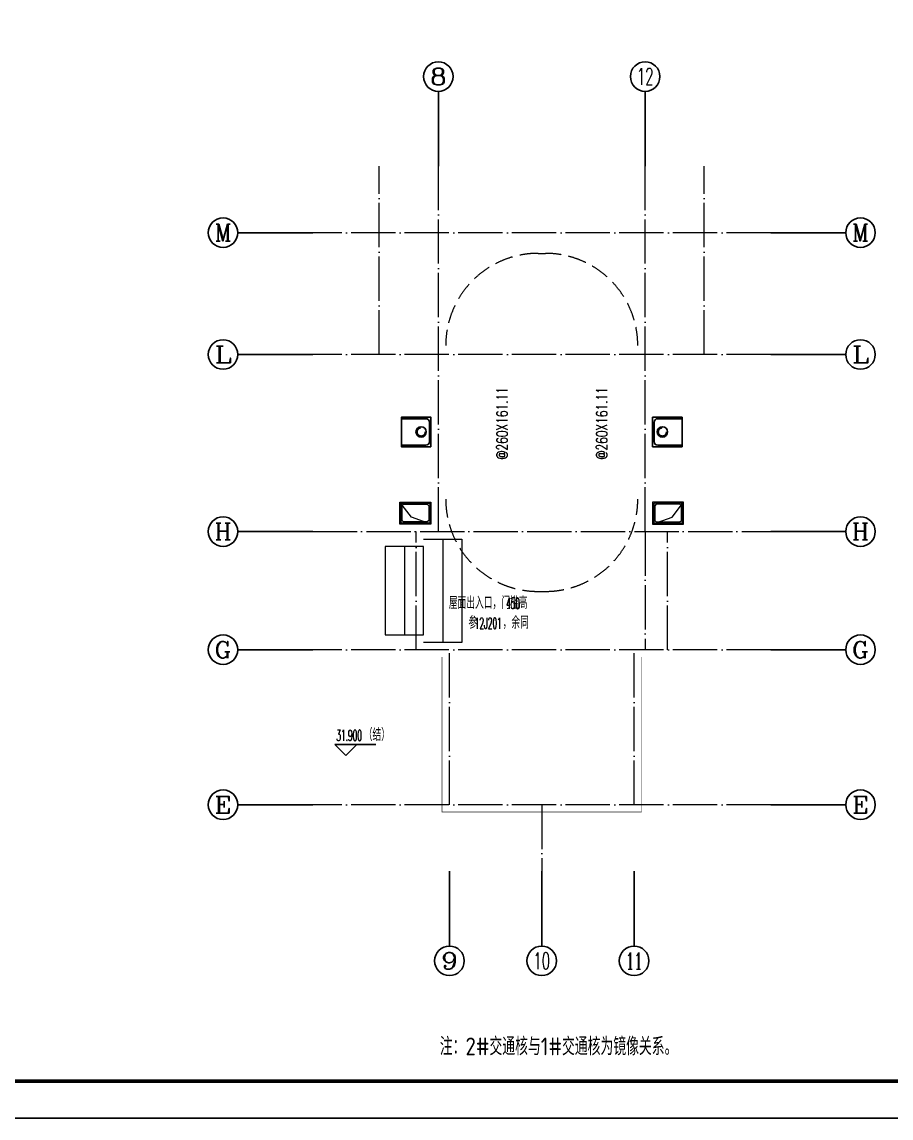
# Model space of a CAD drawing. Extents: x -518115 to 1124316, y -209821 to 1628073.
# Drawn here: x 968090 to 979856, y -4910 to 9940 of the extents above; entities that cross this region are included whole.
import ezdxf
from ezdxf.enums import TextEntityAlignment as Align

# ---------------------------------------------------------------- set-up
doc = ezdxf.new("R2010")
doc.units = 0
doc.header["$LTSCALE"] = 1000
doc.header["$MEASUREMENT"] = 0
doc.linetypes.add('DASH', pattern=[0.35, 0.25, -0.1])
doc.linetypes.add('DOTE', pattern=[2.42, 2, -0.2, 0.02, -0.2])
for name, color, linetype in [('$RECOVER_210609100354-0', 7, 'Continuous'), ('AXIS', 3, 'Continuous'), ('AXIS_TEXT', 4, 'Continuous'), ('DIM_ELEV', 3, 'Continuous'), ('PUB_TEXT', 4, 'Continuous'), ('VPIPE-雨水', 4, 'DASH'), ('图框', 140, 'Continuous'), ('管', 193, 'Continuous')]:
    doc.layers.add(name, color=color, linetype=linetype)
for name, color, linetype, lineweight in [('DOTE', 19, 'DOTE', 9), ('LVTRY', 1, 'Continuous', 13), ('PUB_HATCH', 8, 'Continuous', 9), ('STAIR', 2, 'Continuous', 18), ('立面-洞口示意', 152, 'Continuous', 13)]:
    doc.layers.add(name, color=color, linetype=linetype, lineweight=lineweight)
doc.layers.add('yichutu', color=7, linetype='Continuous', true_color=0xffffff, plot=False)
doc.styles.add('_TCH_AXIS', font='COMPLEX', dxfattribs={"bigfont": 'GBCBIG'})
doc.styles.add('_TCH_DIM', font='SIMPLEX.shx', dxfattribs={"width": 0.7, "bigfont": 'GBCBIG.shx'})
doc.styles.add('COMPLEX', font='COMPLEX')
doc.styles.get("Standard").update_dxf_attribs({"font": 'gbenor.shx', "bigfont": 'gbcbig.shx'})

# ---------------------------------------------------------------- blocks, each defined once
blk = doc.blocks.new('yct-841-594-84100-59399.9999999999-100-1000.0')
at = {"layer": 'yichutu', "color": 7, "true_color": 0xffffff}
blk.add_lwpolyline([(0, 0), (0, 59400), (84100, 59400), (84100, 0)], close=True, dxfattribs=at)
blk = doc.blocks.new('A$C3EB2330C')
at = {"layer": '管'}
for p, q in [((0, 380), (330, 380)), ((380, 330), (380, 70)), ((330, 20), (0, 20))]:
    blk.add_line(p, q, dxfattribs=at)
blk.add_lwpolyline([(400, 400), (400, 0), (0, 0), (0, 400)], close=True, dxfattribs=at)
for centre, start, end in [((330, 330), 0, 90), ((330, 70), 270, 360)]:
    blk.add_arc(centre, 50, start, end, dxfattribs=at)
blk.add_ellipse((267, 200), major_axis=(-49.5, -49.5), ratio=1, start_param=-0.785398, end_param=5.497787, dxfattribs=at)
blk = doc.blocks.new('A$C1BAD4CCC')
at = {"layer": 'PUB_HATCH'}
blk.add_hatch(color=256, dxfattribs=at).paths.add_polyline_path([(15, -15), (15, -285), (155, -285), (155, -270), (50, -270), (30, -250), (30, -50), (50, -30), (370, -30), (390, -50), (390, -250), (370, -270), (265, -270), (265, -285), (405, -285), (405, -15)])
at = {"layer": 'LVTRY', "color": 1}
for p, q in [((155, -270), (155, -285)), ((265, -270), (265, -285))]:
    blk.add_line(p, q, dxfattribs=at)
for points in [[(420, 0), (0, 0), (0, -300), (420, -300)], [(405, -15), (15, -15), (15, -285), (405, -285)], [(50, -270), (370, -270), (390, -250), (390, -50), (370, -30), (50, -30), (30, -50), (30, -250), (50, -270)]]:
    blk.add_lwpolyline(points, close=True, dxfattribs=at)
at = {"layer": '立面-洞口示意'}
blk.add_lwpolyline([(420, 0), (156, -94), (0, -300)], dxfattribs=at)
blk = doc.blocks.new('_AXISO')
blk.add_circle((0, 0), 0.5)
at = {"layer": 'AXIS_TEXT', "style": 'COMPLEX', "width": 1.041667}
blk.add_attdef('A', text='', height=0.56, dxfattribs=at).set_placement((-0.25, -0.28), (0.25, -0.28), align=Align.FIT)
blk = doc.blocks.new('A$C549D2611')
at = {"layer": '图框'}
blk.add_lwpolyline([(0, 0), (42050, 0), (42050, -29700), (0, -29700)], close=True, dxfattribs=at)
blk.add_lwpolyline([(0, 0), (42050, 0), (42050, -29700), (0, -29700)], close=True, dxfattribs=at)
at = {"layer": '图框', "const_width": 50}
blk.add_lwpolyline([(41550, -29200), (41550, -500), (1250, -500), (1250, -29200)], close=True, dxfattribs=at)

msp = doc.modelspace()

# ---------------------------------------------------------------- linework, layer by layer
at = {"layer": '$RECOVER_210609100354-0', "color": 30, "const_width": 8}
msp.add_lwpolyline([(973777.2, 1335), (973777.2, -765), (976477.2, -765), (976477.2, 1335)], dxfattribs=at)
at = {"layer": 'AXIS'}
for p, q in [((973727.2, 7985), (973727.2, 8999.6)), ((976527.2, 7985), (976527.2, 8999.6)), ((972027.2, 7085), (971012.6, 7085)), ((978227.2, 7085), (979241.8, 7085)), ((972027.2, 5435), (971012.6, 5435)), ((978227.2, 5435), (979241.8, 5435)), ((972027.2, 3035.3), (971012.6, 3035.3)), ((978227.2, 3035.3), (979241.8, 3035.3)), ((972027.2, 1435), (971012.6, 1435)), ((978227.2, 1435), (979241.8, 1435)), ((972027.2, -665), (971012.6, -665)), ((978227.2, -665), (979241.8, -665)), ((973877.2, -1565), (973877.2, -2579.6)), ((975126.7, -1565), (975126.7, -2579.6)), ((976377.2, -1565), (976377.2, -2579.6))]:
    msp.add_line(p, q, dxfattribs=at)
at = {"layer": 'DIM_ELEV'}
for p, q in [((972473.7, 0.1), (972323.7, 150.1)), ((972323.7, 150.1), (972881.4, 150.1)), ((972473.7, 0.1), (972623.7, 150.1))]:
    msp.add_line(p, q, dxfattribs=at)
at = {"layer": 'DOTE', "linetype": 'DOTE', "ltscale": 0.3}
for p, q in [((972927.2, 5435), (972927.2, 7985)), ((973727.2, 3035.3), (973727.2, 7985)), ((976527.2, 3035.3), (976527.2, 7985)), ((977327.2, 5435), (977327.2, 7985)), ((978227.2, 7085), (972027.2, 7085)), ((978227.2, 5435), (972027.2, 5435)), ((972027.2, 3035.3), (978227.2, 3035.3)), ((973427.2, 1435), (973427.2, 3035)), ((976527.2, 3035.3), (976527.2, 1435)), ((976827.2, 1435), (976827.2, 3035)), ((978227.2, 1435), (972027.2, 1435)), ((973877.2, -665), (973877.2, 1435)), ((976377.2, -665), (976377.2, 1435)), ((978227.2, -665), (972027.2, -665)), ((975127.2, -665), (975127.2, -1565))]:
    msp.add_line(p, q, dxfattribs=at)
at = {"layer": 'STAIR'}
msp.add_line((973527.2, 1635), (973527.2, 2835), dxfattribs=at)
at = {"layer": 'STAIR', "color": 251, "linetype": 'DASH'}
for points in [[(973827.2, 5555, -0.4142136), (975077.2, 6805), (975177.2, 6805, -0.4142136), (976427.2, 5555)], [(973827.2, 3475, 0.4142136), (975077.2, 2225), (975177.2, 2225, 0.4142136), (976427.2, 3475)]]:
    msp.add_lwpolyline(points, format="xyb", dxfattribs=at)
at = {"layer": 'STAIR'}
for points in [[(973267.2, 2835), (973007.2, 2835), (973007.2, 1635), (973267.2, 1635)], [(973527.2, 2835), (973267.2, 2835), (973267.2, 1635), (973527.2, 1635)], [(973527.2, 2935), (973787.2, 2935), (973787.2, 1535), (973527.2, 1535)], [(973787.2, 2935), (974047.2, 2935), (974047.2, 1535), (973787.2, 1535)]]:
    msp.add_lwpolyline(points, dxfattribs=at)
at = {"layer": 'VPIPE-雨水'}
for centre in [(973494.7, 4385), (976759.7, 4385)]:
    msp.add_circle(centre, 55, dxfattribs=at)

# ---------------------------------------------------------------- block references
msp.add_blockref('A$C549D2611', (947430.5, 24790.1))
at = {"xscale": -1, "rotation": 180}
msp.add_blockref('A$C1BAD4CCC', (973207.2, 3135.5), dxfattribs=at)
at = {"rotation": 180.0000011675327}
msp.add_blockref('A$C1BAD4CCC', (977047.2, 3135.5), dxfattribs=at)
at = {"layer": 'AXIS'}
ref = msp.add_blockref('_AXISO', (973727.2, 9199.6), dxfattribs=dict(at, xscale=400, yscale=400, zscale=400))
ref.add_attrib('A', '8', dxfattribs={"layer": 'AXIS_TEXT', "height": 226.3, "style": '_TCH_AXIS', "width": 1.5}).set_placement((973614, 9086.5), (973840.3, 9086.5), align=Align.FIT)
ref = msp.add_blockref('_AXISO', (976527.2, 9199.6), dxfattribs=dict(at, xscale=400, yscale=400, zscale=400))
ref.add_attrib('A', '12', dxfattribs={"layer": 'AXIS_TEXT', "height": 226.27, "style": '_TCH_AXIS', "width": 0.724138}).set_placement((976414, 9086.5), (976640.3, 9086.5), align=Align.FIT)
ref = msp.add_blockref('_AXISO', (970812.6, 7085), dxfattribs=dict(at, xscale=400, yscale=400, zscale=400))
ref.add_attrib('A', 'M', dxfattribs={"layer": 'AXIS_TEXT', "height": 226.3, "style": '_TCH_AXIS'}).set_placement((970699.4, 6971.9), (970925.7, 6971.9), align=Align.FIT)
ref = msp.add_blockref('_AXISO', (979441.8, 7085), dxfattribs=dict(at, xscale=400, yscale=400, zscale=400))
ref.add_attrib('A', 'M', dxfattribs={"layer": 'AXIS_TEXT', "height": 226.3, "style": '_TCH_AXIS'}).set_placement((979328.6, 6971.9), (979554.9, 6971.9), align=Align.FIT)
ref = msp.add_blockref('_AXISO', (970812.6, 5435), dxfattribs=dict(at, xscale=400, yscale=400, zscale=400))
ref.add_attrib('A', 'L', dxfattribs={"layer": 'AXIS_TEXT', "height": 226.3, "style": '_TCH_AXIS', "width": 1.4}).set_placement((970699.4, 5321.9), (970925.7, 5321.9), align=Align.FIT)
ref = msp.add_blockref('_AXISO', (979441.8, 5435), dxfattribs=dict(at, xscale=400, yscale=400, zscale=400))
ref.add_attrib('A', 'L', dxfattribs={"layer": 'AXIS_TEXT', "height": 226.3, "style": '_TCH_AXIS', "width": 1.4}).set_placement((979328.6, 5321.9), (979554.9, 5321.9), align=Align.FIT)
ref = msp.add_blockref('_AXISO', (970812.6, 3035.3), dxfattribs=dict(at, xscale=400, yscale=400, zscale=400))
ref.add_attrib('A', 'H', dxfattribs={"layer": 'AXIS_TEXT', "height": 226.3, "style": '_TCH_AXIS', "width": 1.05}).set_placement((970699.4, 2922.1), (970925.7, 2922.1), align=Align.FIT)
ref = msp.add_blockref('_AXISO', (979441.8, 3035.3), dxfattribs=dict(at, xscale=400, yscale=400, zscale=400))
ref.add_attrib('A', 'H', dxfattribs={"layer": 'AXIS_TEXT', "height": 226.3, "style": '_TCH_AXIS', "width": 1.05}).set_placement((979328.6, 2922.1), (979554.9, 2922.1), align=Align.FIT)
ref = msp.add_blockref('_AXISO', (970812.6, 1435), dxfattribs=dict(at, xscale=400, yscale=400, zscale=400))
ref.add_attrib('A', 'G', dxfattribs={"layer": 'AXIS_TEXT', "height": 226.3, "style": '_TCH_AXIS', "width": 1.166667}).set_placement((970699.4, 1321.9), (970925.7, 1321.9), align=Align.FIT)
ref = msp.add_blockref('_AXISO', (979441.8, 1435), dxfattribs=dict(at, xscale=400, yscale=400, zscale=400))
ref.add_attrib('A', 'G', dxfattribs={"layer": 'AXIS_TEXT', "height": 226.3, "style": '_TCH_AXIS', "width": 1.166667}).set_placement((979328.6, 1321.9), (979554.9, 1321.9), align=Align.FIT)
ref = msp.add_blockref('_AXISO', (970812.6, -665), dxfattribs=dict(at, xscale=400, yscale=400, zscale=400))
ref.add_attrib('A', 'E', dxfattribs={"layer": 'AXIS_TEXT', "height": 226.3, "style": '_TCH_AXIS', "width": 1.3125}).set_placement((970699.4, -778.1), (970925.7, -778.1), align=Align.FIT)
ref = msp.add_blockref('_AXISO', (979441.8, -665), dxfattribs=dict(at, xscale=400, yscale=400, zscale=400))
ref.add_attrib('A', 'E', dxfattribs={"layer": 'AXIS_TEXT', "height": 226.3, "style": '_TCH_AXIS', "width": 1.3125}).set_placement((979328.6, -778.1), (979554.9, -778.1), align=Align.FIT)
ref = msp.add_blockref('_AXISO', (973877.2, -2779.6), dxfattribs=dict(at, xscale=400, yscale=400, zscale=400))
ref.add_attrib('A', '9', dxfattribs={"layer": 'AXIS_TEXT', "height": 226.3, "style": '_TCH_AXIS', "width": 1.5}).set_placement((973764, -2892.8), (973990.3, -2892.8), align=Align.FIT)
ref = msp.add_blockref('_AXISO', (975126.7, -2779.6), dxfattribs=dict(at, xscale=400, yscale=400, zscale=400))
ref.add_attrib('A', '10', dxfattribs={"layer": 'AXIS_TEXT', "height": 226.27, "style": '_TCH_AXIS', "width": 0.724138}).set_placement((975013.6, -2892.8), (975239.8, -2892.8), align=Align.FIT)
ref = msp.add_blockref('_AXISO', (976377.2, -2779.6), dxfattribs=dict(at, xscale=400, yscale=400, zscale=400))
ref.add_attrib('A', '11', dxfattribs={"layer": 'AXIS_TEXT', "height": 226.27, "style": '_TCH_AXIS', "width": 0.875}).set_placement((976264, -2892.8), (976490.3, -2892.8), align=Align.FIT)
at = {"layer": 'yichutu', "xscale": 0.5, "yscale": 0.5, "zscale": 0.5}
msp.add_blockref('yct-841-594-84100-59399.9999999999-100-1000.0', (947430.5, -4909.9), dxfattribs=at)
at = {"layer": '管', "xscale": -1, "rotation": 180}
msp.add_blockref('A$C3EB2330C', (973227.2, 4585), dxfattribs=at)
at = {"layer": '管', "rotation": 180}
msp.add_blockref('A$C3EB2330C', (977027.2, 4585), dxfattribs=at)

# ---------------------------------------------------------------- texts
at = {"layer": 'DIM_ELEV', "color": 7, "style": '_TCH_DIM'}
for s, height, width, p in [('31.900', 148.75, 0.494118, (972346.3, 200.1)), ('（结）', 168.79, 0.7, (972717.3, 200.1))]:
    msp.add_text(s, height=height, dxfattribs=dict(at, width=width)).set_placement(p)
at = {"layer": 'PUB_TEXT', "color": 7, "style": '_TCH_DIM', "width": 0.705882}
for p in [(974663.8, 4013.2), (976013.8, 4013.2)]:
    msp.add_text('@260X161.11', height=148.75, rotation=90, dxfattribs=at).set_placement(p)
at = {"layer": 'PUB_TEXT', "style": '_TCH_DIM'}
for s, height, width, p in [('屋面出入口，门槛高', 168.79, 0.7, (973869.3, 1987.6)), ('450', 148.75, 0.494118, (974643.4, 1987.6)), ('参', 168.8, 0.7, (974133.8, 1719.9)), ('12J201', 148.75, 0.494118, (974219.8, 1719.9)), ('，余同', 168.79, 0.7, (974597.8, 1719.9))]:
    msp.add_text(s, height=height, dxfattribs=dict(at, width=width)).set_placement(p)
at = {"layer": 'PUB_TEXT', "color": 1}
msp.add_text('注：2#交通核与1#交通核为镜像关系。', height=241.135, dxfattribs=at).set_placement((973747.1, -4059.6))

doc.saveas('drawing.dxf')
